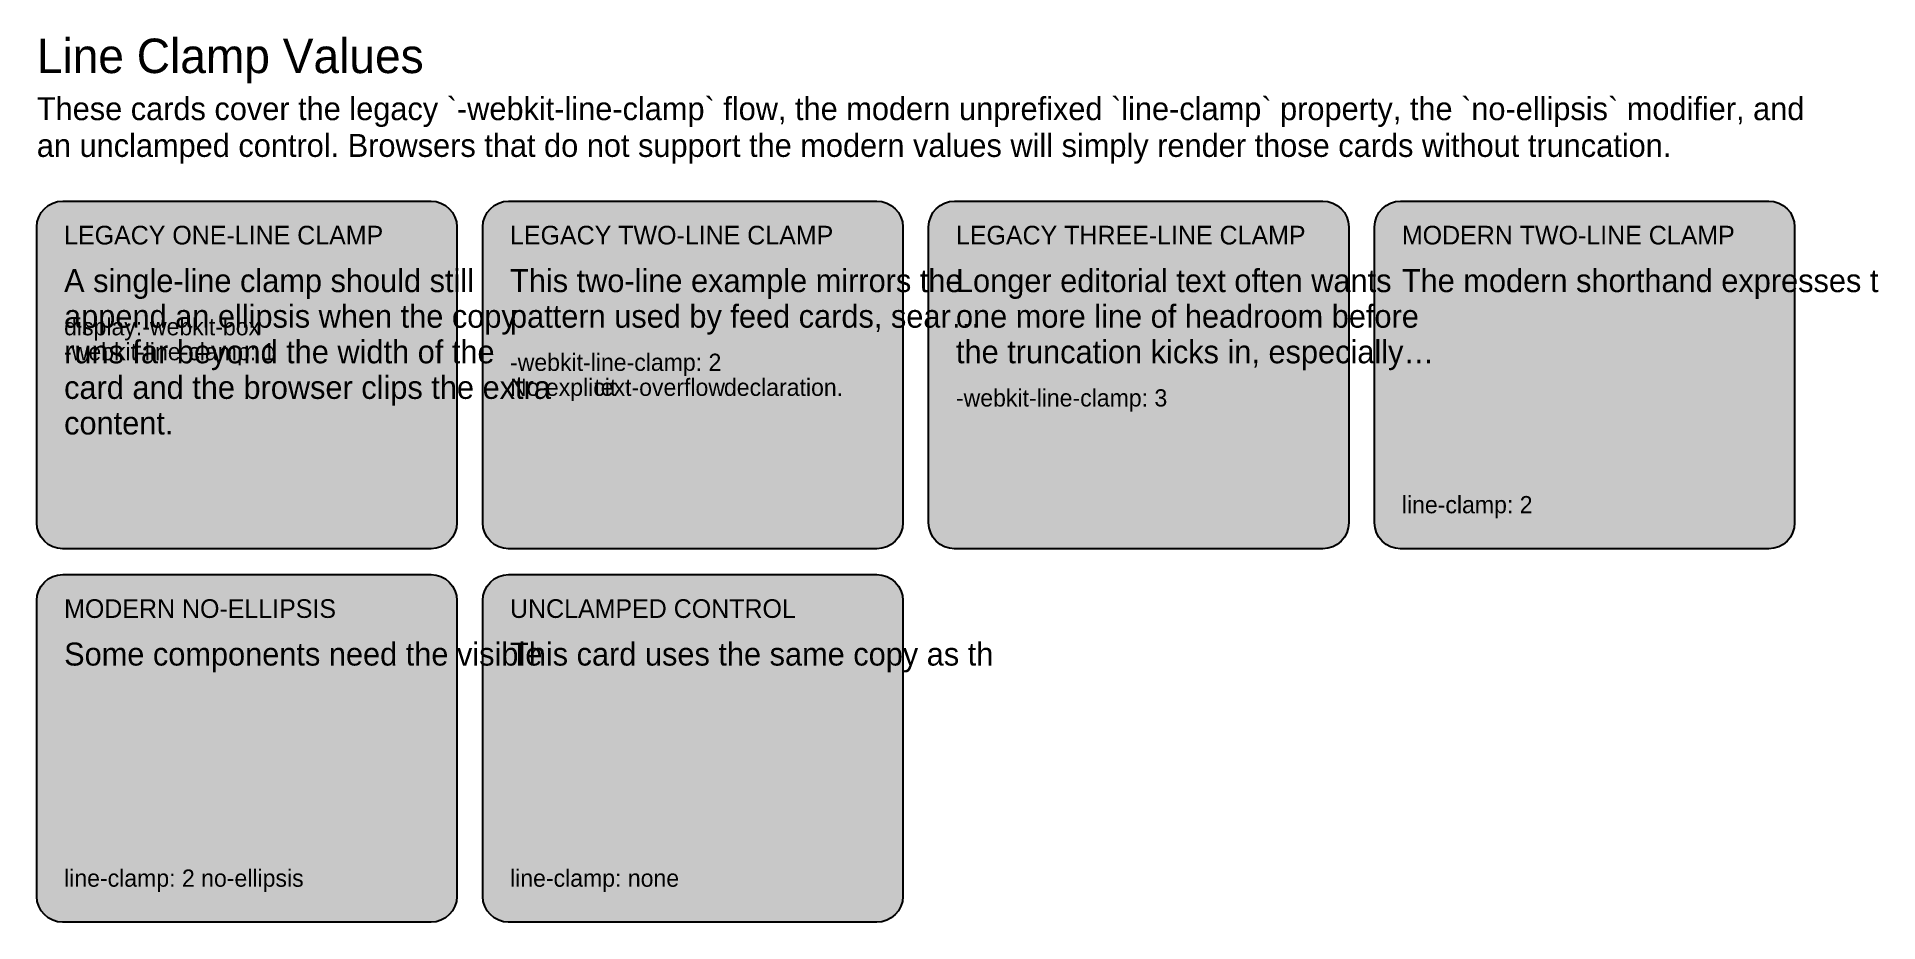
# Model space of a CAD drawing. Extents: x 28 to 1310, y 28 to 645.
import ezdxf

# ---------------------------------------------------------------- set-up
doc = ezdxf.new("R2010")
doc.units = 0

msp = doc.modelspace()

# ---------------------------------------------------------------- hatches: boundary and pattern name
for points in [[(46, 530.8), (302.5, 530.8), (302.5, 530.8), (306, 530.5), (309.4, 529.4), (312.5, 527.8), (315.2, 525.5), (317.5, 522.8), (319.1, 519.7), (320.2, 516.3), (320.5, 512.8), (320.5, 306.6), (320.5, 306.6), (320.2, 303.1), (319.1, 299.7), (317.5, 296.6), (315.2, 293.9), (312.5, 291.6), (309.4, 290), (306, 288.9), (302.5, 288.6), (46, 288.6), (46, 288.6), (42.5, 288.9), (39.1, 290), (36, 291.6), (33.3, 293.9), (31, 296.6), (29.4, 299.7), (28.3, 303.1), (28, 306.6), (28, 512.8), (28, 512.8), (28.3, 516.3), (29.4, 519.7), (31, 522.8), (33.3, 525.5), (36, 527.8), (39.1, 529.4), (42.5, 530.5), (46, 530.8)], [(356.5, 530.8), (613, 530.8), (613, 530.8), (616.5, 530.5), (619.9, 529.4), (623, 527.8), (625.7, 525.5), (628, 522.8), (629.6, 519.7), (630.7, 516.3), (631, 512.8), (631, 306.6), (631, 306.6), (630.7, 303.1), (629.6, 299.7), (628, 296.6), (625.7, 293.9), (623, 291.6), (619.9, 290), (616.5, 288.9), (613, 288.6), (356.5, 288.6), (356.5, 288.6), (353, 288.9), (349.6, 290), (346.5, 291.6), (343.8, 293.9), (341.5, 296.6), (339.9, 299.7), (338.8, 303.1), (338.5, 306.6), (338.5, 512.8), (338.5, 512.8), (338.8, 516.3), (339.9, 519.7), (341.5, 522.8), (343.8, 525.5), (346.5, 527.8), (349.6, 529.4), (353, 530.5), (356.5, 530.8)], [(667, 530.8), (923.5, 530.8), (923.5, 530.8), (927, 530.5), (930.4, 529.4), (933.5, 527.8), (936.2, 525.5), (938.5, 522.8), (940.1, 519.7), (941.2, 516.3), (941.5, 512.8), (941.5, 306.6), (941.5, 306.6), (941.2, 303.1), (940.1, 299.7), (938.5, 296.6), (936.2, 293.9), (933.5, 291.6), (930.4, 290), (927, 288.9), (923.5, 288.6), (667, 288.6), (667, 288.6), (663.5, 288.9), (660.1, 290), (657, 291.6), (654.3, 293.9), (652, 296.6), (650.4, 299.7), (649.3, 303.1), (649, 306.6), (649, 512.8), (649, 512.8), (649.3, 516.3), (650.4, 519.7), (652, 522.8), (654.3, 525.5), (657, 527.8), (660.1, 529.4), (663.5, 530.5), (667, 530.8)], [(977.5, 530.8), (1234, 530.8), (1234, 530.8), (1237.5, 530.5), (1240.9, 529.4), (1244, 527.8), (1246.7, 525.5), (1249, 522.8), (1250.6, 519.7), (1251.7, 516.3), (1252, 512.8), (1252, 306.6), (1252, 306.6), (1251.7, 303.1), (1250.6, 299.7), (1249, 296.6), (1246.7, 293.9), (1244, 291.6), (1240.9, 290), (1237.5, 288.9), (1234, 288.6), (977.5, 288.6), (977.5, 288.6), (974, 288.9), (970.6, 290), (967.5, 291.6), (964.8, 293.9), (962.5, 296.6), (960.9, 299.7), (959.8, 303.1), (959.5, 306.6), (959.5, 512.8), (959.5, 512.8), (959.8, 516.3), (960.9, 519.7), (962.5, 522.8), (964.8, 525.5), (967.5, 527.8), (970.6, 529.4), (974, 530.5), (977.5, 530.8)], [(46, 270.6), (302.5, 270.6), (302.5, 270.6), (306, 270.3), (309.4, 269.2), (312.5, 267.6), (315.2, 265.3), (317.5, 262.6), (319.1, 259.5), (320.2, 256.1), (320.5, 252.6), (320.5, 46.4), (320.5, 46.4), (320.2, 42.9), (319.1, 39.5), (317.5, 36.4), (315.2, 33.7), (312.5, 31.4), (309.4, 29.8), (306, 28.7), (302.5, 28.4), (46, 28.4), (46, 28.4), (42.5, 28.7), (39.1, 29.8), (36, 31.4), (33.3, 33.7), (31, 36.4), (29.4, 39.5), (28.3, 42.9), (28, 46.4), (28, 252.6), (28, 252.6), (28.3, 256.1), (29.4, 259.5), (31, 262.6), (33.3, 265.3), (36, 267.6), (39.1, 269.2), (42.5, 270.3), (46, 270.6)], [(356.5, 270.6), (613, 270.6), (613, 270.6), (616.5, 270.3), (619.9, 269.2), (623, 267.6), (625.7, 265.3), (628, 262.6), (629.6, 259.5), (630.7, 256.1), (631, 252.6), (631, 46.4), (631, 46.4), (630.7, 42.9), (629.6, 39.5), (628, 36.4), (625.7, 33.7), (623, 31.4), (619.9, 29.8), (616.5, 28.7), (613, 28.4), (356.5, 28.4), (356.5, 28.4), (353, 28.7), (349.6, 29.8), (346.5, 31.4), (343.8, 33.7), (341.5, 36.4), (339.9, 39.5), (338.8, 42.9), (338.5, 46.4), (338.5, 252.6), (338.5, 252.6), (338.8, 256.1), (339.9, 259.5), (341.5, 262.6), (343.8, 265.3), (346.5, 267.6), (349.6, 269.2), (353, 270.3), (356.5, 270.6)]]:
    msp.add_hatch(color=158).paths.add_polyline_path(points, flags=0)

# ---------------------------------------------------------------- linework, layer by layer
at = {"color": 0, "true_color": 0xb8a394}
for points in [[(46, 530.8), (302.5, 530.8), (302.5, 530.8), (306, 530.5), (309.4, 529.4), (312.5, 527.8), (315.2, 525.5), (317.5, 522.8), (319.1, 519.7), (320.2, 516.3), (320.5, 512.8), (320.5, 306.6), (320.5, 306.6), (320.2, 303.1), (319.1, 299.7), (317.5, 296.6), (315.2, 293.9), (312.5, 291.6), (309.4, 290), (306, 288.9), (302.5, 288.6), (46, 288.6), (46, 288.6), (42.5, 288.9), (39.1, 290), (36, 291.6), (33.3, 293.9), (31, 296.6), (29.4, 299.7), (28.3, 303.1), (28, 306.6), (28, 512.8), (28, 512.8), (28.3, 516.3), (29.4, 519.7), (31, 522.8), (33.3, 525.5), (36, 527.8), (39.1, 529.4), (42.5, 530.5), (46, 530.8)], [(356.5, 530.8), (613, 530.8), (613, 530.8), (616.5, 530.5), (619.9, 529.4), (623, 527.8), (625.7, 525.5), (628, 522.8), (629.6, 519.7), (630.7, 516.3), (631, 512.8), (631, 306.6), (631, 306.6), (630.7, 303.1), (629.6, 299.7), (628, 296.6), (625.7, 293.9), (623, 291.6), (619.9, 290), (616.5, 288.9), (613, 288.6), (356.5, 288.6), (356.5, 288.6), (353, 288.9), (349.6, 290), (346.5, 291.6), (343.8, 293.9), (341.5, 296.6), (339.9, 299.7), (338.8, 303.1), (338.5, 306.6), (338.5, 512.8), (338.5, 512.8), (338.8, 516.3), (339.9, 519.7), (341.5, 522.8), (343.8, 525.5), (346.5, 527.8), (349.6, 529.4), (353, 530.5), (356.5, 530.8)], [(667, 530.8), (923.5, 530.8), (923.5, 530.8), (927, 530.5), (930.4, 529.4), (933.5, 527.8), (936.2, 525.5), (938.5, 522.8), (940.1, 519.7), (941.2, 516.3), (941.5, 512.8), (941.5, 306.6), (941.5, 306.6), (941.2, 303.1), (940.1, 299.7), (938.5, 296.6), (936.2, 293.9), (933.5, 291.6), (930.4, 290), (927, 288.9), (923.5, 288.6), (667, 288.6), (667, 288.6), (663.5, 288.9), (660.1, 290), (657, 291.6), (654.3, 293.9), (652, 296.6), (650.4, 299.7), (649.3, 303.1), (649, 306.6), (649, 512.8), (649, 512.8), (649.3, 516.3), (650.4, 519.7), (652, 522.8), (654.3, 525.5), (657, 527.8), (660.1, 529.4), (663.5, 530.5), (667, 530.8)], [(977.5, 530.8), (1234, 530.8), (1234, 530.8), (1237.5, 530.5), (1240.9, 529.4), (1244, 527.8), (1246.7, 525.5), (1249, 522.8), (1250.6, 519.7), (1251.7, 516.3), (1252, 512.8), (1252, 306.6), (1252, 306.6), (1251.7, 303.1), (1250.6, 299.7), (1249, 296.6), (1246.7, 293.9), (1244, 291.6), (1240.9, 290), (1237.5, 288.9), (1234, 288.6), (977.5, 288.6), (977.5, 288.6), (974, 288.9), (970.6, 290), (967.5, 291.6), (964.8, 293.9), (962.5, 296.6), (960.9, 299.7), (959.8, 303.1), (959.5, 306.6), (959.5, 512.8), (959.5, 512.8), (959.8, 516.3), (960.9, 519.7), (962.5, 522.8), (964.8, 525.5), (967.5, 527.8), (970.6, 529.4), (974, 530.5), (977.5, 530.8)], [(46, 270.6), (302.5, 270.6), (302.5, 270.6), (306, 270.3), (309.4, 269.2), (312.5, 267.6), (315.2, 265.3), (317.5, 262.6), (319.1, 259.5), (320.2, 256.1), (320.5, 252.6), (320.5, 46.4), (320.5, 46.4), (320.2, 42.9), (319.1, 39.5), (317.5, 36.4), (315.2, 33.7), (312.5, 31.4), (309.4, 29.8), (306, 28.7), (302.5, 28.4), (46, 28.4), (46, 28.4), (42.5, 28.7), (39.1, 29.8), (36, 31.4), (33.3, 33.7), (31, 36.4), (29.4, 39.5), (28.3, 42.9), (28, 46.4), (28, 252.6), (28, 252.6), (28.3, 256.1), (29.4, 259.5), (31, 262.6), (33.3, 265.3), (36, 267.6), (39.1, 269.2), (42.5, 270.3), (46, 270.6)], [(356.5, 270.6), (613, 270.6), (613, 270.6), (616.5, 270.3), (619.9, 269.2), (623, 267.6), (625.7, 265.3), (628, 262.6), (629.6, 259.5), (630.7, 256.1), (631, 252.6), (631, 46.4), (631, 46.4), (630.7, 42.9), (629.6, 39.5), (628, 36.4), (625.7, 33.7), (623, 31.4), (619.9, 29.8), (616.5, 28.7), (613, 28.4), (356.5, 28.4), (356.5, 28.4), (353, 28.7), (349.6, 29.8), (346.5, 31.4), (343.8, 33.7), (341.5, 36.4), (339.9, 39.5), (338.8, 42.9), (338.5, 46.4), (338.5, 252.6), (338.5, 252.6), (338.8, 256.1), (339.9, 259.5), (341.5, 262.6), (343.8, 265.3), (346.5, 267.6), (349.6, 269.2), (353, 270.3), (356.5, 270.6)]]:
    msp.add_lwpolyline(points, close=True, dxfattribs=at)

# ---------------------------------------------------------------- texts
at = {"color": 0, "true_color": 0xfcfaf8}
msp.add_text('Line Clamp Values', height=24, dxfattribs=at).set_placement((28, 620))
at = {"color": 0, "true_color": 0xf0e8e2}
for s, p in [('These cards cover the legacy `-webkit-line-clamp` flow, the modern unprefixed `line-clamp` property, the `no-ellipsis` modifier, and', (28, 587.2)), ('an unclamped control. Browsers that do not support the modern values will simply render those cards without truncation.', (28, 561.6)), ('A single-line clamp should still', (47, 467.4)), ('This two-line example mirrors the', (357.5, 467.4)), ('Longer editorial text often wants', (668, 467.4)), ('The modern shorthand expresses t', (978.5, 467.4)), ('append an ellipsis when the copy', (47, 442.6)), ('pattern used by feed cards, sear…', (357.5, 442.6)), ('one more line of headroom before', (668, 442.6)), ('runs far beyond the width of the', (47, 417.8)), ('the truncation kicks in, especially…', (668, 417.8)), ('card and the browser clips the extra', (47, 393)), ('content.', (47, 368.2)), ('Some components need the visible', (47, 207.2)), ('This card uses the same copy as th', (357.5, 207.2))]:
    msp.add_text(s, height=16, dxfattribs=at).set_placement(p)
at = {"color": 0, "true_color": 0xfdc593}
for s, p in [('LEGACY ONE-LINE CLAMP', (47, 500.6)), ('LEGACY TWO-LINE CLAMP', (357.5, 500.6)), ('LEGACY THREE-LINE CLAMP', (668, 500.6)), ('MODERN TWO-LINE CLAMP', (978.5, 500.6)), ('MODERN NO-ELLIPSIS', (47, 240.4)), ('UNCLAMPED CONTROL', (357.5, 240.4))]:
    msp.add_text(s, height=13, dxfattribs=at).set_placement(p)
at = {"color": 0, "true_color": 0xfedbbf}
for s, p in [('display:-webkit-box', (47, 437.3)), ('-webkit-line-clamp: 1', (47, 419.9)), ('-webkit-line-clamp: 2', (357.5, 412.5)), ('No explicit ', (357.5, 395.1)), ('text-overflow', (416.2, 395.1)), (' declaration.', (502, 395.1)), ('-webkit-line-clamp: 3', (668, 387.7)), ('line-clamp: 2', (978.5, 313.3)), ('line-clamp: 2 no-ellipsis', (47, 53.1)), ('line-clamp: none', (357.5, 53.1))]:
    msp.add_text(s, height=12, dxfattribs=at).set_placement(p)

doc.saveas('drawing.dxf')
